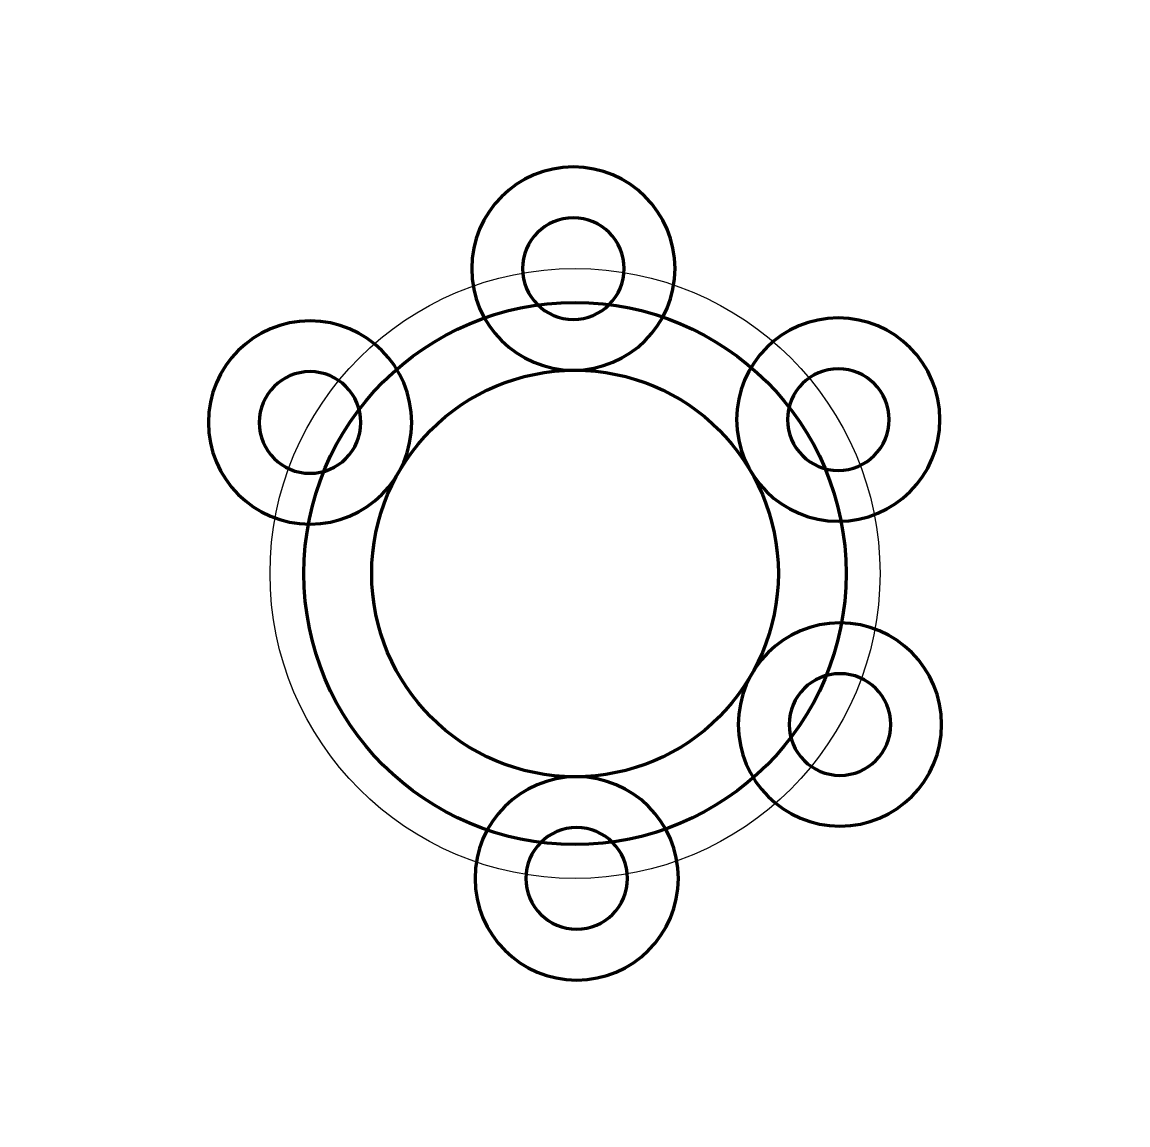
# Model space of a CAD drawing. Header units: inches. Extents: x 69.99 to 78.15, y 33.74 to 41.88.
import ezdxf

# ---------------------------------------------------------------- set-up
doc = ezdxf.new("R2010")
doc.units = ezdxf.units.IN
doc.header["$MEASUREMENT"] = 0
doc.layers.add('CENTER', color=3, linetype='Continuous', lineweight=25)
doc.layers.add('OBJECT', color=7, linetype='Continuous', lineweight=70)

# ---------------------------------------------------------------- blocks, each defined once
blk = doc.blocks.new('*U1')
at = {"layer": 'OBJECT'}
for radius in [0.75, 0.375]:
    blk.add_circle((0, 0), radius, dxfattribs=at)
blk = doc.blocks.new('*U2')
at = {"layer": 'OBJECT', "color": 0, "linetype": 'ByBlock', "lineweight": -2, "transparency": 16777216}
blk.add_blockref('*U1', (74.0712, 40.0631), dxfattribs=at)
for p, rotation in [((72.1226, 38.9381), 59.99999999999999), ((72.1226, 36.6881), 120), ((76.0197, 36.6881), 240), ((74.0712, 35.5631), 180)]:
    blk.add_blockref('*U1', p, dxfattribs=dict(at, rotation=rotation))

msp = doc.modelspace()

# ---------------------------------------------------------------- linework, layer by layer
at = {"layer": 'CENTER'}
msp.add_circle((74.0712, 37.8131), 2.25, dxfattribs=at)
at = {"layer": 'OBJECT'}
for radius in [2, 1.5]:
    msp.add_circle((74.0712, 37.8131), radius, dxfattribs=at)

# ---------------------------------------------------------------- block references
at = {"layer": 'OBJECT', "xscale": -1, "rotation": 60.31301064959096}
msp.add_blockref('*U2', (143.6057, 83.4346), dxfattribs=at)

doc.saveas('drawing.dxf')
